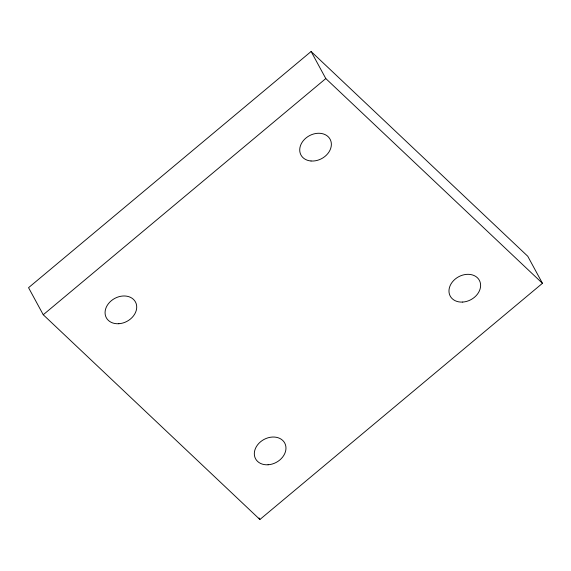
<?xml version="1.0" encoding="UTF-8"?>
<svg xmlns="http://www.w3.org/2000/svg" width="571" height="571" viewBox="0 0 571 571"><rect width="100%" height="100%" fill="white"/><g stroke="black" fill="none" stroke-linecap="round" stroke-linejoin="round"><path stroke-width="0.86" d="M311.109 51.497L28.55 287.684L43.246 314.749L259.891 519.503L542.45 283.316L527.754 256.251L311.109 51.497L325.805 78.562L542.45 283.316M43.246 314.749L325.805 78.562M259.056 517.961L259.891 519.503M118.832 323.721A16.566 12.997 -28.5 0 0 135.52 302.08A16.566 12.997 -28.5 0 0 108.347 303.786A16.566 12.997 -28.5 0 0 118.832 323.721M268.077 464.773A16.566 12.997 -28.5 0 0 284.772 443.132A16.566 12.997 -28.5 0 0 257.592 444.845A16.566 12.997 -28.5 0 0 268.077 464.773M462.724 302.066A16.566 12.997 -28.5 0 0 479.419 280.425A16.566 12.997 -28.5 0 0 452.246 282.131A16.566 12.997 -28.5 0 0 462.724 302.066M311.031 160.993A16.566 12.997 -28.5 0 0 330.944 141.287A16.566 12.997 -28.5 0 0 304.678 139.181A16.566 12.997 -28.5 0 0 311.031 160.993"/></g></svg>
